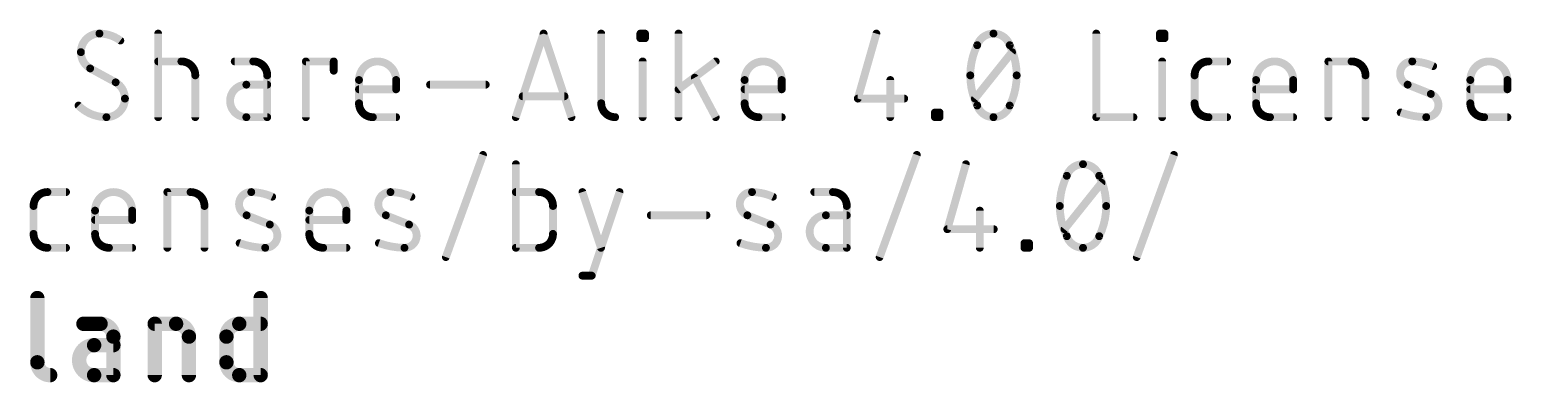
# Model space of a CAD drawing. Extents: x -31.8 to 54.9, y -9.4 to 30.
# Drawn here: x 26.03 to 54.87, y -8.89 to -2.03 of the extents above; entities that cross this region are included whole.
import ezdxf

# ---------------------------------------------------------------- set-up
doc = ezdxf.new("R2010")
doc.units = 0
doc.layers.add('51', color=253, linetype='CONTINUOUS')

msp = doc.modelspace()

# ---------------------------------------------------------------- linework, layer by layer
at = {"layer": '51'}
for points, const_width in [([(27.3926, -2.1082, 0.4142), (27.0313, -2.4694)], 0.1524), ([(27.799, -2.2437, 0.1623), (27.3926, -2.1082)], 0.1524), ([(27.3926, -2.0701, 1), (27.3926, -2.1463)], 0.0762), ([(27.3926, -2.1463, 1), (27.3926, -2.0701)], 0.0762), ([(27.7761, -2.2741, 1), (27.8218, -2.2132)], 0.0762), ([(28.5735, -2.1082, 1), (28.4973, -2.1082)], 0.0762), ([(36.0711, -2.0962, 1), (35.9988, -2.1202)], 0.0762), ([(36.0711, -2.1202, 1), (35.9988, -2.0962)], 0.0762), ([(37.1944, -2.1082, 1), (37.1182, -2.1082)], 0.0762), ([(37.9557, -2.1082, 1), (37.8795, -2.1082)], 0.0762), ([(37.9176, -2.0701, 1), (37.9176, -2.1463)], 0.0762), ([(37.9176, -2.1604, 1), (37.9176, -2.2366)], 0.0762), ([(37.8795, -2.1985, 1), (37.9557, -2.1985)], 0.0762), ([(38.046, -2.1082, 1), (37.9698, -2.1082)], 0.0762), ([(37.9698, -2.1985, 1), (38.046, -2.1985)], 0.0762), ([(38.0079, -2.1463, 1), (38.0079, -2.0701)], 0.0762), ([(38.0079, -2.2366, 1), (38.0079, -2.1604)], 0.0762), ([(38.6986, -2.1082, 1), (38.6224, -2.1082)], 0.0762), ([(42.5463, -2.1187, 1), (42.4731, -2.0977)], 0.0762), ([(44.4723, -2.334, 0.1139), (44.3368, -2.921)], 0.1524), ([(44.7884, -2.1082, 0.3205), (44.4723, -2.334)], 0.1524), ([(44.4363, -2.3216, 1), (44.5083, -2.3463)], 0.0762), ([(44.5066, -2.3507, 1), (44.4381, -2.3173)], 0.0762), ([(45.1045, -2.334, 0.3205), (44.7884, -2.1082)], 0.1524), ([(44.7884, -2.0701, 1), (44.7884, -2.1463)], 0.0762), ([(44.7884, -2.1463, 1), (44.7884, -2.0701)], 0.0762), ([(45.1387, -2.3173, 1), (45.0702, -2.3507)], 0.0762), ([(45.2399, -2.921, 0.1139), (45.1045, -2.334)], 0.1524), ([(45.0684, -2.3463, 1), (45.1405, -2.3216)], 0.0762), ([(46.8268, -2.1082, 1), (46.7506, -2.1082)], 0.0762), ([(48.0639, -2.1082, 1), (47.9877, -2.1082)], 0.0762), ([(48.0258, -2.0701, 1), (48.0258, -2.1463)], 0.0762), ([(48.0258, -2.1604, 1), (48.0258, -2.2366)], 0.0762), ([(47.9877, -2.1985, 1), (48.0639, -2.1985)], 0.0762), ([(48.1542, -2.1082, 1), (48.078, -2.1082)], 0.0762), ([(48.078, -2.1985, 1), (48.1542, -2.1985)], 0.0762), ([(48.1161, -2.1463, 1), (48.1161, -2.0701)], 0.0762), ([(48.1161, -2.2366, 1), (48.1161, -2.1604)], 0.0762), ([(27.0313, -2.4694, 0.2656), (27.212, -2.7855)], 0.1524), ([(27.0694, -2.4694, 1), (26.9932, -2.4694)], 0.0762), ([(26.9932, -2.4694, 1), (27.0694, -2.4694)], 0.0762), ([(28.5354, -2.612, 1), (28.5354, -2.6882)], 0.0762), ([(29.2579, -2.921, 0.4142), (28.987, -2.6501)], 0.1524), ([(28.987, -2.612, 1), (28.987, -2.6882)], 0.0762), ([(28.987, -2.6882, 1), (28.987, -2.612)], 0.0762), ([(30.0252, -2.612, 1), (30.0252, -2.6882)], 0.0762), ([(30.6574, -2.921, 0.4142), (30.3864, -2.6501)], 0.1524), ([(30.3864, -2.612, 1), (30.3864, -2.6882)], 0.0762), ([(30.3864, -2.6882, 1), (30.3864, -2.612)], 0.0762), ([(31.4477, -2.6501, 1), (31.3715, -2.6501)], 0.0762), ([(31.4096, -2.612, 1), (31.4096, -2.6882)], 0.0762), ([(31.9896, -2.6501, 1), (31.9134, -2.6501)], 0.0762), ([(31.9515, -2.6882, 1), (31.9515, -2.612)], 0.0762), ([(33.1657, -3.0113, 1), (32.4432, -3.0113)], 0.1524), ([(38.0009, -2.6501, 1), (37.9247, -2.6501)], 0.0762), ([(39.4058, -2.6805, 1), (39.3601, -2.6196)], 0.0762), ([(40.6687, -3.0113, 1), (39.9462, -3.0113)], 0.1524), ([(45.1794, -2.4932, 1), (45.1199, -2.4456)], 0.0762), ([(48.109, -2.6501, 1), (48.0328, -2.6501)], 0.0762), ([(48.9724, -2.6501, 0.4142), (48.7014, -2.921)], 0.1524), ([(48.9724, -2.612, 1), (48.9724, -2.6882)], 0.0762), ([(48.9724, -2.6882, 1), (48.9724, -2.612)], 0.0762), ([(49.3336, -2.6882, 1), (49.3336, -2.612)], 0.0762), ([(50.6206, -3.0113, 1), (49.8981, -3.0113)], 0.1524), ([(51.343, -2.6501, 1), (51.2668, -2.6501)], 0.0762), ([(51.3049, -2.612, 1), (51.3049, -2.6882)], 0.0762), ([(52.0274, -2.921, 0.4142), (51.7564, -2.6501)], 0.1524), ([(51.7564, -2.612, 1), (51.7564, -2.6882)], 0.0762), ([(51.7564, -2.6882, 1), (51.7564, -2.612)], 0.0762), ([(52.9375, -2.6501, 0.8318), (52.8472, -3.1016)], 0.1524), ([(52.938, -2.612, 1), (52.9369, -2.6882)], 0.0762), ([(53.3439, -2.7404, 0.1026), (52.9375, -2.6501)], 0.1524), ([(52.9369, -2.6882, 1), (52.938, -2.612)], 0.0762), ([(54.7889, -3.0113, 1), (54.0664, -3.0113)], 0.1524), ([(27.2302, -2.7521, 1), (27.1937, -2.819)], 0.0762), ([(27.1926, -2.8184, 1), (27.2313, -2.7527)], 0.0762), ([(29.296, -2.921, 1), (29.2198, -2.921)], 0.0762), ([(29.2198, -2.921, 1), (29.296, -2.921)], 0.0762), ([(30.6955, -2.921, 1), (30.6193, -2.921)], 0.0762), ([(30.6193, -2.921, 1), (30.6955, -2.921)], 0.0762), ([(31.9134, -2.8307, 1), (31.9896, -2.8307)], 0.0762), ([(44.3368, -2.921, 0.1139), (44.4723, -3.508)], 0.1524), ([(44.3749, -2.921, 1), (44.2987, -2.921)], 0.0762), ([(44.2987, -2.921, 1), (44.3749, -2.921)], 0.0762), ([(45.1045, -3.508, 0.1139), (45.2399, -2.921)], 0.1524), ([(45.278, -2.921, 1), (45.2018, -2.921)], 0.0762), ([(45.2018, -2.921, 1), (45.278, -2.921)], 0.0762), ([(48.7395, -2.921, 1), (48.6633, -2.921)], 0.0762), ([(48.6633, -2.921, 1), (48.7395, -2.921)], 0.0762), ([(52.0655, -2.921, 1), (51.9893, -2.921)], 0.0762), ([(51.9893, -2.921, 1), (52.0655, -2.921)], 0.0762), ([(53.3282, -2.7751, 1), (53.3595, -2.7056)], 0.0762), ([(27.728, -3.0236, 1), (27.6893, -3.0893)], 0.0762), ([(27.8893, -3.3726, 0.2656), (27.7087, -3.0565)], 0.1524), ([(27.6904, -3.0899, 1), (27.7269, -3.023)], 0.0762), ([(30.251, -3.1016, 1), (30.251, -3.7338)], 0.1524), ([(30.251, -3.0635, 1), (30.251, -3.1397)], 0.0762), ([(30.251, -3.1397, 1), (30.251, -3.0635)], 0.0762), ([(30.6574, -3.1397, 1), (30.6574, -3.0635)], 0.0762), ([(32.4813, -3.0113, 1), (32.4051, -3.0113)], 0.0762), ([(32.4051, -3.0113, 1), (32.4813, -3.0113)], 0.0762), ([(32.4432, -3.1538, 1), (32.4432, -3.23)], 0.0762), ([(33.2038, -3.0113, 1), (33.1276, -3.0113)], 0.0762), ([(33.1276, -3.0113, 1), (33.2038, -3.0113)], 0.0762), ([(33.1276, -3.1919, 1), (33.2038, -3.1919)], 0.0762), ([(33.1657, -3.23, 1), (33.1657, -3.1538)], 0.0762), ([(33.8257, -3.0635, 1), (33.8257, -3.1397)], 0.0762), ([(34.9094, -3.1397, 1), (34.9094, -3.0635)], 0.0762), ([(38.6376, -3.1615, 1), (38.6833, -3.2224)], 0.0762), ([(39.0102, -2.9483, 1), (38.9429, -2.984)], 0.0762), ([(39.9843, -3.0113, 1), (39.9081, -3.0113)], 0.0762), ([(39.9081, -3.0113, 1), (39.9843, -3.0113)], 0.0762), ([(39.9462, -3.1538, 1), (39.9462, -3.23)], 0.0762), ([(40.7068, -3.0113, 1), (40.6306, -3.0113)], 0.0762), ([(40.6306, -3.0113, 1), (40.7068, -3.0113)], 0.0762), ([(40.6306, -3.1919, 1), (40.7068, -3.1919)], 0.0762), ([(40.6687, -3.23, 1), (40.6687, -3.1538)], 0.0762), ([(42.8187, -3.0113, 1), (42.7425, -3.0113)], 0.0762), ([(49.9362, -3.0113, 1), (49.86, -3.0113)], 0.0762), ([(49.86, -3.0113, 1), (49.9362, -3.0113)], 0.0762), ([(49.8981, -3.1538, 1), (49.8981, -3.23)], 0.0762), ([(50.6587, -3.0113, 1), (50.5825, -3.0113)], 0.0762), ([(50.5825, -3.0113, 1), (50.6587, -3.0113)], 0.0762), ([(50.5825, -3.1919, 1), (50.6587, -3.1919)], 0.0762), ([(50.6206, -3.23, 1), (50.6206, -3.1538)], 0.0762), ([(52.8613, -3.0663, 1), (52.833, -3.137)], 0.0762), ([(52.833, -3.137, 1), (52.8613, -3.0662)], 0.0762), ([(54.1045, -3.0113, 1), (54.0283, -3.0113)], 0.0762), ([(54.0283, -3.0113, 1), (54.1045, -3.0113)], 0.0762), ([(54.0664, -3.1538, 1), (54.0664, -3.23)], 0.0762), ([(54.827, -3.0113, 1), (54.7508, -3.0113)], 0.0762), ([(54.7508, -3.0113, 1), (54.827, -3.0113)], 0.0762), ([(54.7508, -3.1919, 1), (54.827, -3.1919)], 0.0762), ([(54.7889, -3.23, 1), (54.7889, -3.1538)], 0.0762), ([(27.0132, -3.4812, 1), (26.9591, -3.5349)], 0.0762), ([(26.9862, -3.508, 0.2), (27.5281, -3.7338)], 0.1524), ([(27.5281, -3.7338, 0.4142), (27.8893, -3.3726)], 0.1524), ([(27.9274, -3.3726, 1), (27.8512, -3.3726)], 0.0762), ([(27.8512, -3.3726, 1), (27.9274, -3.3726)], 0.0762), ([(32.4432, -3.4629, 0.4142), (32.7141, -3.7338)], 0.1524), ([(32.4813, -3.4629, 1), (32.4051, -3.4629)], 0.0762), ([(32.4051, -3.4629, 1), (32.4813, -3.4629)], 0.0762), ([(35.6285, -3.2893, 1), (35.6285, -3.3655)], 0.0762), ([(36.4413, -3.3655, 1), (36.4413, -3.2893)], 0.0762), ([(37.1563, -3.4629, 0.4142), (37.4272, -3.7338)], 0.1524), ([(37.1944, -3.4629, 1), (37.1182, -3.4629)], 0.0762), ([(37.1182, -3.4629, 1), (37.1944, -3.4629)], 0.0762), ([(39.9462, -3.4629, 0.4142), (40.2171, -3.7338)], 0.1524), ([(39.9843, -3.4629, 1), (39.9081, -3.4629)], 0.0762), ([(39.9081, -3.4629, 1), (39.9843, -3.4629)], 0.0762), ([(42.1118, -3.3621, 1), (42.1851, -3.383)], 0.0762), ([(42.1485, -3.3345, 1), (42.1485, -3.4107)], 0.0762), ([(43.0516, -3.4107, 1), (43.0516, -3.3345)], 0.0762), ([(44.3974, -3.3488, 1), (44.4569, -3.3964)], 0.0762), ([(44.4723, -3.508, 0.3205), (44.7884, -3.7338)], 0.1524), ([(44.5083, -3.4957, 1), (44.4363, -3.5204)], 0.0762), ([(44.4381, -3.5247, 1), (44.5066, -3.4913)], 0.0762), ([(44.7884, -3.7338, 0.3205), (45.1045, -3.508)], 0.1524), ([(45.0702, -3.4913, 1), (45.1387, -3.5247)], 0.0762), ([(45.1405, -3.5204, 1), (45.0684, -3.4957)], 0.0762), ([(48.7014, -3.4629, 0.4142), (48.9724, -3.7338)], 0.1524), ([(48.7395, -3.4629, 1), (48.6633, -3.4629)], 0.0762), ([(48.6633, -3.4629, 1), (48.7395, -3.4629)], 0.0762), ([(49.8981, -3.4629, 0.4142), (50.169, -3.7338)], 0.1524), ([(49.9362, -3.4629, 1), (49.86, -3.4629)], 0.0762), ([(49.86, -3.4629, 1), (49.9362, -3.4629)], 0.0762), ([(53.2084, -3.7338, 0.8318), (53.2987, -3.2822)], 0.1524), ([(53.3129, -3.2469, 1), (53.2846, -3.3176)], 0.0762), ([(53.2846, -3.3176, 1), (53.3129, -3.2469)], 0.0762), ([(54.0664, -3.4629, 0.4142), (54.3373, -3.7338)], 0.1524), ([(54.1045, -3.4629, 1), (54.0283, -3.4629)], 0.0762), ([(54.0283, -3.4629, 1), (54.1045, -3.4629)], 0.0762), ([(27.5281, -3.6957, 1), (27.5281, -3.7719)], 0.0762), ([(27.5281, -3.7719, 1), (27.5281, -3.6957)], 0.0762), ([(28.4973, -3.7338, 1), (28.5735, -3.7338)], 0.0762), ([(29.2198, -3.7338, 1), (29.296, -3.7338)], 0.0762), ([(30.251, -3.6957, 1), (30.251, -3.7719)], 0.0762), ([(30.251, -3.7719, 1), (30.251, -3.6957)], 0.0762), ([(30.6193, -3.7338, 1), (30.6955, -3.7338)], 0.0762), ([(30.6574, -3.7719, 1), (30.6574, -3.6957)], 0.0762), ([(31.3715, -3.7338, 1), (31.4477, -3.7338)], 0.0762), ([(32.7141, -3.6957, 1), (32.7141, -3.7719)], 0.0762), ([(32.7141, -3.7719, 1), (32.7141, -3.6957)], 0.0762), ([(33.1657, -3.7719, 1), (33.1657, -3.6957)], 0.0762), ([(35.4569, -3.7218, 1), (35.5292, -3.7458)], 0.0762), ([(36.5406, -3.7458, 1), (36.6129, -3.7218)], 0.0762), ([(37.4272, -3.7719, 1), (37.4272, -3.6957)], 0.0762), ([(37.9247, -3.7338, 1), (38.0009, -3.7338)], 0.0762), ([(38.6224, -3.7338, 1), (38.6986, -3.7338)], 0.0762), ([(39.3493, -3.7516, 1), (39.4166, -3.716)], 0.0762), ([(40.2171, -3.6957, 1), (40.2171, -3.7719)], 0.0762), ([(40.2171, -3.7719, 1), (40.2171, -3.6957)], 0.0762), ([(40.6687, -3.7719, 1), (40.6687, -3.6957)], 0.0762), ([(42.7425, -3.7338, 1), (42.8187, -3.7338)], 0.0762), ([(43.6872, -3.6435, 1), (43.611, -3.6435)], 0.0762), ([(43.6491, -3.6054, 1), (43.6491, -3.6816)], 0.0762), ([(43.6491, -3.6957, 1), (43.6491, -3.7719)], 0.0762), ([(43.611, -3.7338, 1), (43.6872, -3.7338)], 0.0762), ([(43.7775, -3.6435, 1), (43.7013, -3.6435)], 0.0762), ([(43.7013, -3.7338, 1), (43.7775, -3.7338)], 0.0762), ([(43.7394, -3.6816, 1), (43.7394, -3.6054)], 0.0762), ([(43.7394, -3.7719, 1), (43.7394, -3.6957)], 0.0762), ([(44.7884, -3.6957, 1), (44.7884, -3.7719)], 0.0762), ([(44.7884, -3.7719, 1), (44.7884, -3.6957)], 0.0762), ([(46.7887, -3.6957, 1), (46.7887, -3.7719)], 0.0762), ([(46.7506, -3.7338, 1), (46.8268, -3.7338)], 0.0762), ([(47.5112, -3.7719, 1), (47.5112, -3.6957)], 0.0762), ([(48.0328, -3.7338, 1), (48.109, -3.7338)], 0.0762), ([(48.9724, -3.6957, 1), (48.9724, -3.7719)], 0.0762), ([(48.9724, -3.7719, 1), (48.9724, -3.6957)], 0.0762), ([(49.3336, -3.7719, 1), (49.3336, -3.6957)], 0.0762), ([(50.169, -3.6957, 1), (50.169, -3.7719)], 0.0762), ([(50.169, -3.7719, 1), (50.169, -3.6957)], 0.0762), ([(50.6206, -3.7719, 1), (50.6206, -3.6957)], 0.0762), ([(51.2668, -3.7338, 1), (51.343, -3.7338)], 0.0762), ([(51.9893, -3.7338, 1), (52.0655, -3.7338)], 0.0762), ([(52.7246, -3.6076, 1), (52.6988, -3.6793)], 0.0762), ([(52.7117, -3.6435, 0.083), (53.2084, -3.7338)], 0.1524), ([(53.2089, -3.6957, 1), (53.2079, -3.7719)], 0.0762), ([(53.2079, -3.7719, 1), (53.2089, -3.6957)], 0.0762), ([(54.3373, -3.6957, 1), (54.3373, -3.7719)], 0.0762), ([(54.3373, -3.7719, 1), (54.3373, -3.6957)], 0.0762), ([(54.7889, -3.7719, 1), (54.7889, -3.6957)], 0.0762), ([(34.8913, -4.4806, 1), (34.8197, -4.4546)], 0.0762), ([(35.5332, -4.6482, 1), (35.457, -4.6482)], 0.0762), ([(43.3322, -4.4806, 1), (43.2606, -4.4546)], 0.0762), ([(44.2883, -4.6587, 1), (44.215, -4.6377)], 0.0762), ([(46.5303, -4.6482, 0.3205), (46.2142, -4.874)], 0.1524), ([(46.8464, -4.874, 0.3205), (46.5303, -4.6482)], 0.1524), ([(46.5303, -4.6101, 1), (46.5303, -4.6863)], 0.0762), ([(46.5303, -4.6863, 1), (46.5303, -4.6101)], 0.0762), ([(48.3342, -4.4806, 1), (48.2625, -4.4546)], 0.0762), ([(46.2142, -4.874, 0.1139), (46.0787, -5.461)], 0.1524), ([(46.1782, -4.8616, 1), (46.2503, -4.8863)], 0.0762), ([(46.2485, -4.8907, 1), (46.18, -4.8573)], 0.0762), ([(46.8806, -4.8573, 1), (46.8121, -4.8907)], 0.0762), ([(46.9819, -5.461, 0.1139), (46.8464, -4.874)], 0.1524), ([(46.8103, -4.8863, 1), (46.8824, -4.8616)], 0.0762), ([(26.3817, -5.1901, 0.4142), (26.1108, -5.461)], 0.1524), ([(26.3817, -5.152, 1), (26.3817, -5.2282)], 0.0762), ([(26.3817, -5.2282, 1), (26.3817, -5.152)], 0.0762), ([(26.7429, -5.2282, 1), (26.7429, -5.152)], 0.0762), ([(28.0299, -5.5513, 1), (27.3074, -5.5513)], 0.1524), ([(28.7523, -5.1901, 1), (28.6761, -5.1901)], 0.0762), ([(28.7142, -5.152, 1), (28.7142, -5.2282)], 0.0762), ([(29.4367, -5.461, 0.4142), (29.1658, -5.1901)], 0.1524), ([(29.1658, -5.152, 1), (29.1658, -5.2282)], 0.0762), ([(29.1658, -5.2282, 1), (29.1658, -5.152)], 0.0762), ([(30.3468, -5.1901, 0.8318), (30.2565, -5.6416)], 0.1524), ([(30.3473, -5.152, 1), (30.3462, -5.2282)], 0.0762), ([(30.7532, -5.2804, 0.1026), (30.3468, -5.1901)], 0.1524), ([(30.3462, -5.2282, 1), (30.3473, -5.152)], 0.0762), ([(32.1982, -5.5513, 1), (31.4757, -5.5513)], 0.1524), ([(33.0562, -5.1901, 0.8318), (32.9659, -5.6416)], 0.1524), ([(33.4626, -5.2804, 0.1026), (33.0562, -5.1901)], 0.1524), ([(33.0568, -5.152, 1), (33.0557, -5.2282)], 0.0762), ([(33.0557, -5.2282, 1), (33.0568, -5.152)], 0.0762), ([(35.4951, -5.152, 1), (35.4951, -5.2282)], 0.0762), ([(36.2176, -5.461, 0.4142), (35.9466, -5.1901)], 0.1524), ([(35.9466, -5.152, 1), (35.9466, -5.2282)], 0.0762), ([(35.9466, -5.2282, 1), (35.9466, -5.152)], 0.0762), ([(36.8265, -5.178, 1), (36.7542, -5.2021)], 0.0762), ([(37.549, -5.2021, 1), (37.4767, -5.178)], 0.0762), ([(40.0902, -5.1901, 0.8318), (39.9999, -5.6416)], 0.1524), ([(40.4966, -5.2804, 0.1026), (40.0902, -5.1901)], 0.1524), ([(40.0908, -5.152, 1), (40.0897, -5.2282)], 0.0762), ([(40.0897, -5.2282, 1), (40.0908, -5.152)], 0.0762), ([(41.3022, -5.152, 1), (41.3022, -5.2282)], 0.0762), ([(41.9343, -5.461, 0.4142), (41.6634, -5.1901)], 0.1524), ([(41.6634, -5.152, 1), (41.6634, -5.2282)], 0.0762), ([(41.6634, -5.2282, 1), (41.6634, -5.152)], 0.0762), ([(46.9213, -5.0332, 1), (46.8618, -4.9856)], 0.0762), ([(26.1489, -5.461, 1), (26.0727, -5.461)], 0.0762), ([(26.0727, -5.461, 1), (26.1489, -5.461)], 0.0762), ([(27.3455, -5.5513, 1), (27.2693, -5.5513)], 0.0762), ([(28.068, -5.5513, 1), (27.9918, -5.5513)], 0.0762), ([(29.4748, -5.461, 1), (29.3986, -5.461)], 0.0762), ([(29.3986, -5.461, 1), (29.4748, -5.461)], 0.0762), ([(30.7376, -5.3151, 1), (30.7688, -5.2456)], 0.0762), ([(31.5138, -5.5513, 1), (31.4376, -5.5513)], 0.0762), ([(32.2363, -5.5513, 1), (32.1601, -5.5513)], 0.0762), ([(33.447, -5.3151, 1), (33.4782, -5.2456)], 0.0762), ([(36.2557, -5.461, 1), (36.1795, -5.461)], 0.0762), ([(36.1795, -5.461, 1), (36.2557, -5.461)], 0.0762), ([(40.481, -5.3151, 1), (40.5123, -5.2456)], 0.0762), ([(41.9724, -5.461, 1), (41.8962, -5.461)], 0.0762), ([(41.8962, -5.461, 1), (41.9724, -5.461)], 0.0762), ([(44.5607, -5.5513, 1), (44.4845, -5.5513)], 0.0762), ([(46.0787, -5.461, 0.1139), (46.2142, -6.048)], 0.1524), ([(46.1168, -5.461, 1), (46.0406, -5.461)], 0.0762), ([(46.0406, -5.461, 1), (46.1168, -5.461)], 0.0762), ([(46.8464, -6.048, 0.1139), (46.9819, -5.461)], 0.1524), ([(47.02, -5.461, 1), (46.9438, -5.461)], 0.0762), ([(46.9438, -5.461, 1), (47.02, -5.461)], 0.0762), ([(27.2693, -5.5513, 1), (27.3455, -5.5513)], 0.0762), ([(27.3074, -5.6938, 1), (27.3074, -5.77)], 0.0762), ([(27.9918, -5.5513, 1), (28.068, -5.5513)], 0.0762), ([(27.9918, -5.7319, 1), (28.068, -5.7319)], 0.0762), ([(28.0299, -5.77, 1), (28.0299, -5.6938)], 0.0762), ([(30.2706, -5.6063, 1), (30.2423, -5.677)], 0.0762), ([(30.2423, -5.677, 1), (30.2706, -5.6062)], 0.0762), ([(30.6177, -6.2738, 0.8318), (30.708, -5.8222)], 0.1524), ([(30.7222, -5.7869, 1), (30.6939, -5.8576)], 0.0762), ([(30.6939, -5.8576, 1), (30.7222, -5.7869)], 0.0762), ([(31.4376, -5.5513, 1), (31.5138, -5.5513)], 0.0762), ([(31.4757, -5.6938, 1), (31.4757, -5.77)], 0.0762), ([(32.1601, -5.5513, 1), (32.2363, -5.5513)], 0.0762), ([(32.1601, -5.7319, 1), (32.2363, -5.7319)], 0.0762), ([(32.1982, -5.77, 1), (32.1982, -5.6938)], 0.0762), ([(32.98, -5.6063, 1), (32.9517, -5.677)], 0.0762), ([(32.9517, -5.677, 1), (32.98, -5.6062)], 0.0762), ([(33.3271, -6.2738, 0.8318), (33.4175, -5.8222)], 0.1524), ([(33.4316, -5.7869, 1), (33.4033, -5.8576)], 0.0762), ([(33.4033, -5.8576, 1), (33.4316, -5.7869)], 0.0762), ([(38.1207, -5.6035, 1), (38.1207, -5.6797)], 0.0762), ([(39.2045, -5.6797, 1), (39.2045, -5.6035)], 0.0762), ([(40.0141, -5.6063, 1), (39.9858, -5.677)], 0.0762), ([(39.9858, -5.677, 1), (40.0141, -5.6062)], 0.0762), ([(40.3612, -6.2738, 0.8318), (40.4515, -5.8222)], 0.1524), ([(40.4656, -5.7869, 1), (40.4373, -5.8576)], 0.0762), ([(40.4373, -5.8576, 1), (40.4656, -5.7869)], 0.0762), ([(41.5279, -5.6416, 1), (41.5279, -6.2738)], 0.1524), ([(41.5279, -5.6035, 1), (41.5279, -5.6797)], 0.0762), ([(41.5279, -5.6797, 1), (41.5279, -5.6035)], 0.0762), ([(41.9343, -5.6797, 1), (41.9343, -5.6035)], 0.0762), ([(26.1108, -6.0029, 0.4142), (26.3817, -6.2738)], 0.1524), ([(26.1489, -6.0029, 1), (26.0727, -6.0029)], 0.0762), ([(26.0727, -6.0029, 1), (26.1489, -6.0029)], 0.0762), ([(27.3074, -6.0029, 0.4142), (27.5783, -6.2738)], 0.1524), ([(27.3455, -6.0029, 1), (27.2693, -6.0029)], 0.0762), ([(27.2693, -6.0029, 1), (27.3455, -6.0029)], 0.0762), ([(31.4757, -6.0029, 0.4142), (31.7467, -6.2738)], 0.1524), ([(31.5138, -6.0029, 1), (31.4376, -6.0029)], 0.0762), ([(31.4376, -6.0029, 1), (31.5138, -6.0029)], 0.0762), ([(35.9466, -6.2738, 0.4142), (36.2176, -6.0029)], 0.1524), ([(36.2556, -6.0029, 1), (36.1795, -6.0029)], 0.0762), ([(36.1795, -6.0029, 1), (36.2557, -6.0029)], 0.0762), ([(43.8537, -5.9021, 1), (43.927, -5.923)], 0.0762), ([(43.8904, -5.8745, 1), (43.8904, -5.9507)], 0.0762), ([(44.7935, -5.9507, 1), (44.7935, -5.8745)], 0.0762), ([(46.1393, -5.8888, 1), (46.1988, -5.9364)], 0.0762), ([(46.2142, -6.048, 0.3205), (46.5303, -6.2738)], 0.1524), ([(46.2503, -6.0357, 1), (46.1782, -6.0604)], 0.0762), ([(46.18, -6.0647, 1), (46.2485, -6.0313)], 0.0762), ([(46.5303, -6.2738, 0.3205), (46.8464, -6.048)], 0.1524), ([(46.8121, -6.0313, 1), (46.8806, -6.0647)], 0.0762), ([(46.8824, -6.0604, 1), (46.8104, -6.0357)], 0.0762), ([(26.3817, -6.2357, 1), (26.3817, -6.3119)], 0.0762), ([(26.3817, -6.3119, 1), (26.3817, -6.2357)], 0.0762), ([(26.7429, -6.3119, 1), (26.7429, -6.2357)], 0.0762), ([(27.5783, -6.2357, 1), (27.5783, -6.3119)], 0.0762), ([(27.5783, -6.3119, 1), (27.5783, -6.2357)], 0.0762), ([(28.0299, -6.3119, 1), (28.0299, -6.2357)], 0.0762), ([(28.6761, -6.2738, 1), (28.7523, -6.2738)], 0.0762), ([(29.3986, -6.2738, 1), (29.4748, -6.2738)], 0.0762), ([(30.1339, -6.1476, 1), (30.1081, -6.2193)], 0.0762), ([(30.121, -6.1835, 0.083), (30.6177, -6.2738)], 0.1524), ([(30.6183, -6.2357, 1), (30.6172, -6.3119)], 0.0762), ([(30.6172, -6.3119, 1), (30.6183, -6.2357)], 0.0762), ([(31.7467, -6.2357, 1), (31.7467, -6.3119)], 0.0762), ([(31.7467, -6.3119, 1), (31.7467, -6.2357)], 0.0762), ([(32.1982, -6.3119, 1), (32.1982, -6.2357)], 0.0762), ([(32.8433, -6.1476, 1), (32.8175, -6.2193)], 0.0762), ([(32.8304, -6.1835, 0.083), (33.3271, -6.2738)], 0.1524), ([(33.3277, -6.2357, 1), (33.3266, -6.3119)], 0.0762), ([(33.3266, -6.3119, 1), (33.3277, -6.2357)], 0.0762), ([(35.4951, -6.2357, 1), (35.4951, -6.3119)], 0.0762), ([(35.457, -6.2738, 1), (35.5332, -6.2738)], 0.0762), ([(35.9466, -6.2357, 1), (35.9466, -6.3119)], 0.0762), ([(35.9466, -6.3119, 1), (35.9466, -6.2357)], 0.0762), ([(37.1154, -6.2858, 1), (37.1877, -6.2618)], 0.0762), ([(39.8774, -6.1476, 1), (39.8516, -6.2193)], 0.0762), ([(39.8645, -6.1835, 0.083), (40.3612, -6.2738)], 0.1524), ([(40.3617, -6.2357, 1), (40.3606, -6.3119)], 0.0762), ([(40.3606, -6.3119, 1), (40.3617, -6.2357)], 0.0762), ([(41.5279, -6.2357, 1), (41.5279, -6.3119)], 0.0762), ([(41.5279, -6.3119, 1), (41.5279, -6.2357)], 0.0762), ([(41.8962, -6.2738, 1), (41.9724, -6.2738)], 0.0762), ([(41.9343, -6.3119, 1), (41.9343, -6.2357)], 0.0762), ([(44.4845, -6.2738, 1), (44.5607, -6.2738)], 0.0762), ([(45.4291, -6.1835, 1), (45.3529, -6.1835)], 0.0762), ([(45.391, -6.1454, 1), (45.391, -6.2216)], 0.0762), ([(45.391, -6.2357, 1), (45.391, -6.3119)], 0.0762), ([(45.3529, -6.2738, 1), (45.4291, -6.2738)], 0.0762), ([(45.5194, -6.1835, 1), (45.4432, -6.1835)], 0.0762), ([(45.4432, -6.2738, 1), (45.5194, -6.2738)], 0.0762), ([(45.4813, -6.2216, 1), (45.4813, -6.1454)], 0.0762), ([(45.4813, -6.3119, 1), (45.4813, -6.2357)], 0.0762), ([(46.5303, -6.2357, 1), (46.5303, -6.3119)], 0.0762), ([(46.5303, -6.3119, 1), (46.5303, -6.2357)], 0.0762), ([(34.0972, -6.4414, 1), (34.1688, -6.4674)], 0.0762), ([(42.5381, -6.4414, 1), (42.6097, -6.4674)], 0.0762), ([(47.5401, -6.4414, 1), (47.6117, -6.4674)], 0.0762), ([(36.7903, -6.7776, 1), (36.7903, -6.8538)], 0.0762), ([(36.9348, -6.8036, 1), (37.0071, -6.8277)], 0.0762), ([(36.971, -6.8538, 1), (36.971, -6.7776)], 0.0762), ([(26.2545, -7.2517, 1), (26.1148, -7.2517)], 0.1397), ([(30.5997, -7.2517, 1), (30.46, -7.2517)], 0.1397), ([(27.0813, -7.6814, 1), (27.0813, -7.8211)], 0.1397), ([(27.6641, -8.001, 0.4142), (27.4143, -7.7512)], 0.2794), ([(27.4143, -7.6814, 1), (27.4143, -7.8211)], 0.1397), ([(27.4143, -7.8211, 1), (27.4143, -7.6814)], 0.1397), ([(28.5379, -7.7512, 1), (28.3982, -7.7512)], 0.1397), ([(28.468, -7.6814, 1), (28.468, -7.8211)], 0.1397), ([(29.1341, -8.001, 0.4142), (28.8843, -7.7512)], 0.2794), ([(28.8843, -7.6814, 1), (28.8843, -7.8211)], 0.1397), ([(28.8843, -7.8211, 1), (28.8843, -7.6814)], 0.1397), ([(30.1135, -7.7512, 0.4142), (29.8638, -8.001)], 0.2794), ([(30.1135, -7.6814, 1), (30.1135, -7.8211)], 0.1397), ([(30.1135, -7.8211, 1), (30.1135, -7.6814)], 0.1397), ([(30.5298, -7.8211, 1), (30.5298, -7.6814)], 0.1397), ([(27.2894, -8.1675, 1), (27.2894, -8.7503)], 0.2794), ([(27.2894, -8.0977, 1), (27.2894, -8.2374)], 0.1397), ([(27.2894, -8.2374, 1), (27.2894, -8.0977)], 0.1397), ([(27.7339, -8.001, 1), (27.5942, -8.001)], 0.1397), ([(27.5942, -8.001, 1), (27.7339, -8.001)], 0.1397), ([(27.6641, -8.2374, 1), (27.6641, -8.0977)], 0.1397), ([(29.2039, -8.001, 1), (29.0642, -8.001)], 0.1397), ([(29.0642, -8.001, 1), (29.2039, -8.001)], 0.1397), ([(29.9336, -8.001, 1), (29.7939, -8.001)], 0.1397), ([(29.7939, -8.001, 1), (29.9336, -8.001)], 0.1397), ([(26.2545, -8.5005, 1), (26.1148, -8.5005)], 0.1397), ([(26.1847, -8.5005, 0.4142), (26.4345, -8.7503)], 0.2794), ([(29.8638, -8.5005, 0.4142), (30.1135, -8.7503)], 0.2794), ([(29.9336, -8.5005, 1), (29.7939, -8.5005)], 0.1397), ([(26.1148, -8.5005, 1), (26.2545, -8.5005)], 0.1397), ([(26.4345, -8.8201, 1), (26.4345, -8.6804)], 0.1397), ([(27.2894, -8.6805, 1), (27.2894, -8.8202)], 0.1397), ([(27.2894, -8.8202, 1), (27.2894, -8.6805)], 0.1397), ([(27.6641, -8.8202, 1), (27.6641, -8.6805)], 0.1397), ([(29.7939, -8.5005, 1), (29.9336, -8.5005)], 0.1397), ([(30.1135, -8.6805, 1), (30.1135, -8.8202)], 0.1397), ([(30.1135, -8.8202, 1), (30.1135, -8.6805)], 0.1397), ([(30.5298, -8.8202, 1), (30.5298, -8.6805)], 0.1397), ([(27.5942, -8.7503, 1), (27.7339, -8.7503)], 0.1397), ([(28.3982, -8.7503, 1), (28.5379, -8.7503)], 0.1397), ([(29.0642, -8.7503, 1), (29.2039, -8.7503)], 0.1397), ([(30.46, -8.7503, 1), (30.5997, -8.7503)], 0.1397)]:
    msp.add_lwpolyline(points, format="xyb", dxfattribs=dict(at, const_width=const_width))
for points, const_width in [([(28.5354, -3.7338), (28.5354, -2.1082)], 0.1524), ([(35.493, -3.7338), (36.0349, -2.1082)], 0.1524), ([(36.0349, -2.1082), (36.5768, -3.7338)], 0.1524), ([(37.1563, -2.1082), (37.1563, -3.4629)], 0.1524), ([(37.9176, -2.1985), (37.9176, -2.1082)], 0.1524), ([(37.9176, -2.1082), (38.0079, -2.1082)], 0.1524), ([(38.0079, -2.1985), (37.9176, -2.1985)], 0.1524), ([(38.0079, -2.1082), (38.0079, -2.1985)], 0.1524), ([(38.6605, -3.7338), (38.6605, -2.1082)], 0.1524), ([(42.5097, -2.1082), (42.1485, -3.3726)], 0.1524), ([(46.7887, -2.1082), (46.7887, -3.7338)], 0.1524), ([(48.0258, -2.1985), (48.0258, -2.1082)], 0.1524), ([(48.0258, -2.1082), (48.1161, -2.1082)], 0.1524), ([(48.1161, -2.1985), (48.0258, -2.1985)], 0.1524), ([(48.1161, -2.1082), (48.1161, -2.1985)], 0.1524), ([(28.5354, -2.6501), (28.987, -2.6501)], 0.1524), ([(30.3864, -2.6501), (30.0252, -2.6501)], 0.1524), ([(31.4096, -3.7338), (31.4096, -2.6501)], 0.1524), ([(31.4096, -2.6501), (31.9515, -2.6501)], 0.1524), ([(31.9515, -2.6501), (31.9515, -2.8307)], 0.1524), ([(37.9628, -3.7338), (37.9628, -2.6501)], 0.1524), ([(39.383, -2.6501), (38.6605, -3.1919)], 0.1524), ([(44.4271, -3.3726), (45.1496, -2.4694)], 0.1524), ([(48.0709, -3.7338), (48.0709, -2.6501)], 0.1524), ([(48.9724, -2.6501), (49.3336, -2.6501)], 0.1524), ([(51.3049, -3.7338), (51.3049, -2.6501)], 0.1524), ([(51.3049, -2.6501), (51.7564, -2.6501)], 0.1524), ([(27.7087, -3.0565), (27.212, -2.7855)], 0.1524), ([(29.2579, -2.921), (29.2579, -3.7338)], 0.1524), ([(30.6574, -3.7338), (30.6574, -2.921)], 0.1524), ([(48.7014, -3.4629), (48.7014, -2.921)], 0.1524), ([(52.0274, -2.921), (52.0274, -3.7338)], 0.1524), ([(30.6574, -3.1016), (30.251, -3.1016)], 0.1524), ([(32.4432, -3.4629), (32.4432, -3.0113)], 0.1524), ([(33.1657, -3.1919), (32.4432, -3.1919)], 0.1524), ([(33.1657, -3.0113), (33.1657, -3.1919)], 0.1524), ([(33.8257, -3.1016), (34.9094, -3.1016)], 0.1524), ([(39.383, -3.7338), (38.9766, -2.9662)], 0.1524), ([(39.9462, -3.4629), (39.9462, -3.0113)], 0.1524), ([(40.6687, -3.1919), (39.9462, -3.1919)], 0.1524), ([(40.6687, -3.0113), (40.6687, -3.1919)], 0.1524), ([(42.7806, -3.0113), (42.7806, -3.7338)], 0.1524), ([(49.8981, -3.4629), (49.8981, -3.0113)], 0.1524), ([(50.6206, -3.1919), (49.8981, -3.1919)], 0.1524), ([(50.6206, -3.0113), (50.6206, -3.1919)], 0.1524), ([(53.2987, -3.2822), (52.8472, -3.1016)], 0.1524), ([(54.0664, -3.4629), (54.0664, -3.0113)], 0.1524), ([(54.7889, -3.1919), (54.0664, -3.1919)], 0.1524), ([(54.7889, -3.0113), (54.7889, -3.1919)], 0.1524), ([(36.4413, -3.3274), (35.6285, -3.3274)], 0.1524), ([(42.1485, -3.3726), (43.0516, -3.3726)], 0.1524), ([(30.251, -3.7338), (30.6574, -3.7338)], 0.1524), ([(33.1657, -3.7338), (32.7141, -3.7338)], 0.1524), ([(40.6687, -3.7338), (40.2171, -3.7338)], 0.1524), ([(43.6491, -3.7338), (43.6491, -3.6435)], 0.1524), ([(43.6491, -3.6435), (43.7394, -3.6435)], 0.1524), ([(43.7394, -3.7338), (43.6491, -3.7338)], 0.1524), ([(43.7394, -3.6435), (43.7394, -3.7338)], 0.1524), ([(46.7887, -3.7338), (47.5112, -3.7338)], 0.1524), ([(49.3336, -3.7338), (48.9724, -3.7338)], 0.1524), ([(50.6206, -3.7338), (50.169, -3.7338)], 0.1524), ([(54.7889, -3.7338), (54.3373, -3.7338)], 0.1524), ([(34.133, -6.4544), (34.8555, -4.4676)], 0.1524), ([(35.4951, -4.6482), (35.4951, -6.2738)], 0.1524), ([(42.5739, -6.4544), (43.2964, -4.4676)], 0.1524), ([(44.2516, -4.6482), (43.8904, -5.9126)], 0.1524), ([(47.5759, -6.4544), (48.2984, -4.4676)], 0.1524), ([(26.3817, -5.1901), (26.7429, -5.1901)], 0.1524), ([(28.7142, -6.2738), (28.7142, -5.1901)], 0.1524), ([(28.7142, -5.1901), (29.1658, -5.1901)], 0.1524), ([(35.9466, -5.1901), (35.4951, -5.1901)], 0.1524), ([(36.7903, -5.1901), (37.1516, -6.2738)], 0.1524), ([(36.971, -6.8157), (37.5128, -5.1901)], 0.1524), ([(41.6634, -5.1901), (41.3022, -5.1901)], 0.1524), ([(46.1691, -5.9126), (46.8915, -5.0094)], 0.1524), ([(26.1108, -6.0029), (26.1108, -5.461)], 0.1524), ([(27.3074, -6.0029), (27.3074, -5.5513)], 0.1524), ([(28.0299, -5.5513), (28.0299, -5.7319)], 0.1524), ([(29.4367, -5.461), (29.4367, -6.2738)], 0.1524), ([(31.4757, -6.0029), (31.4757, -5.5513)], 0.1524), ([(32.1982, -5.5513), (32.1982, -5.7319)], 0.1524), ([(36.2176, -6.0029), (36.2176, -5.461)], 0.1524), ([(41.9343, -6.2738), (41.9343, -5.461)], 0.1524), ([(44.5226, -5.5513), (44.5226, -6.2738)], 0.1524), ([(28.0299, -5.7319), (27.3074, -5.7319)], 0.1524), ([(30.708, -5.8222), (30.2565, -5.6416)], 0.1524), ([(32.1982, -5.7319), (31.4757, -5.7319)], 0.1524), ([(33.4175, -5.8222), (32.9659, -5.6416)], 0.1524), ([(38.1207, -5.6416), (39.2045, -5.6416)], 0.1524), ([(40.4515, -5.8222), (39.9999, -5.6416)], 0.1524), ([(41.9343, -5.6416), (41.5279, -5.6416)], 0.1524), ([(43.8904, -5.9126), (44.7935, -5.9126)], 0.1524), ([(26.7429, -6.2738), (26.3817, -6.2738)], 0.1524), ([(28.0299, -6.2738), (27.5783, -6.2738)], 0.1524), ([(32.1982, -6.2738), (31.7467, -6.2738)], 0.1524), ([(35.4951, -6.2738), (35.9466, -6.2738)], 0.1524), ([(41.5279, -6.2738), (41.9343, -6.2738)], 0.1524), ([(45.391, -6.2738), (45.391, -6.1835)], 0.1524), ([(45.391, -6.1835), (45.4813, -6.1835)], 0.1524), ([(45.4813, -6.2738), (45.391, -6.2738)], 0.1524), ([(45.4813, -6.1835), (45.4813, -6.2738)], 0.1524), ([(36.7903, -6.8157), (36.971, -6.8157)], 0.1524), ([(26.1847, -7.2517), (26.1847, -8.5005)], 0.2794), ([(30.5298, -7.2517), (30.5298, -8.7503)], 0.2794), ([(27.4143, -7.7512), (27.0813, -7.7512)], 0.2794), ([(28.468, -8.7503), (28.468, -7.7512)], 0.2794), ([(28.468, -7.7512), (28.8843, -7.7512)], 0.2794), ([(30.1135, -7.7512), (30.5298, -7.7512)], 0.2794), ([(27.6641, -8.1675), (27.2894, -8.1675)], 0.2794), ([(27.6641, -8.7503), (27.6641, -8.001)], 0.2794), ([(29.1341, -8.001), (29.1341, -8.7503)], 0.2794), ([(29.8638, -8.5005), (29.8638, -8.001)], 0.2794), ([(27.2894, -8.7503), (27.6641, -8.7503)], 0.2794), ([(30.5298, -8.7503), (30.1135, -8.7503)], 0.2794)]:
    msp.add_lwpolyline(points, dxfattribs=dict(at, const_width=const_width))

doc.saveas('drawing.dxf')
